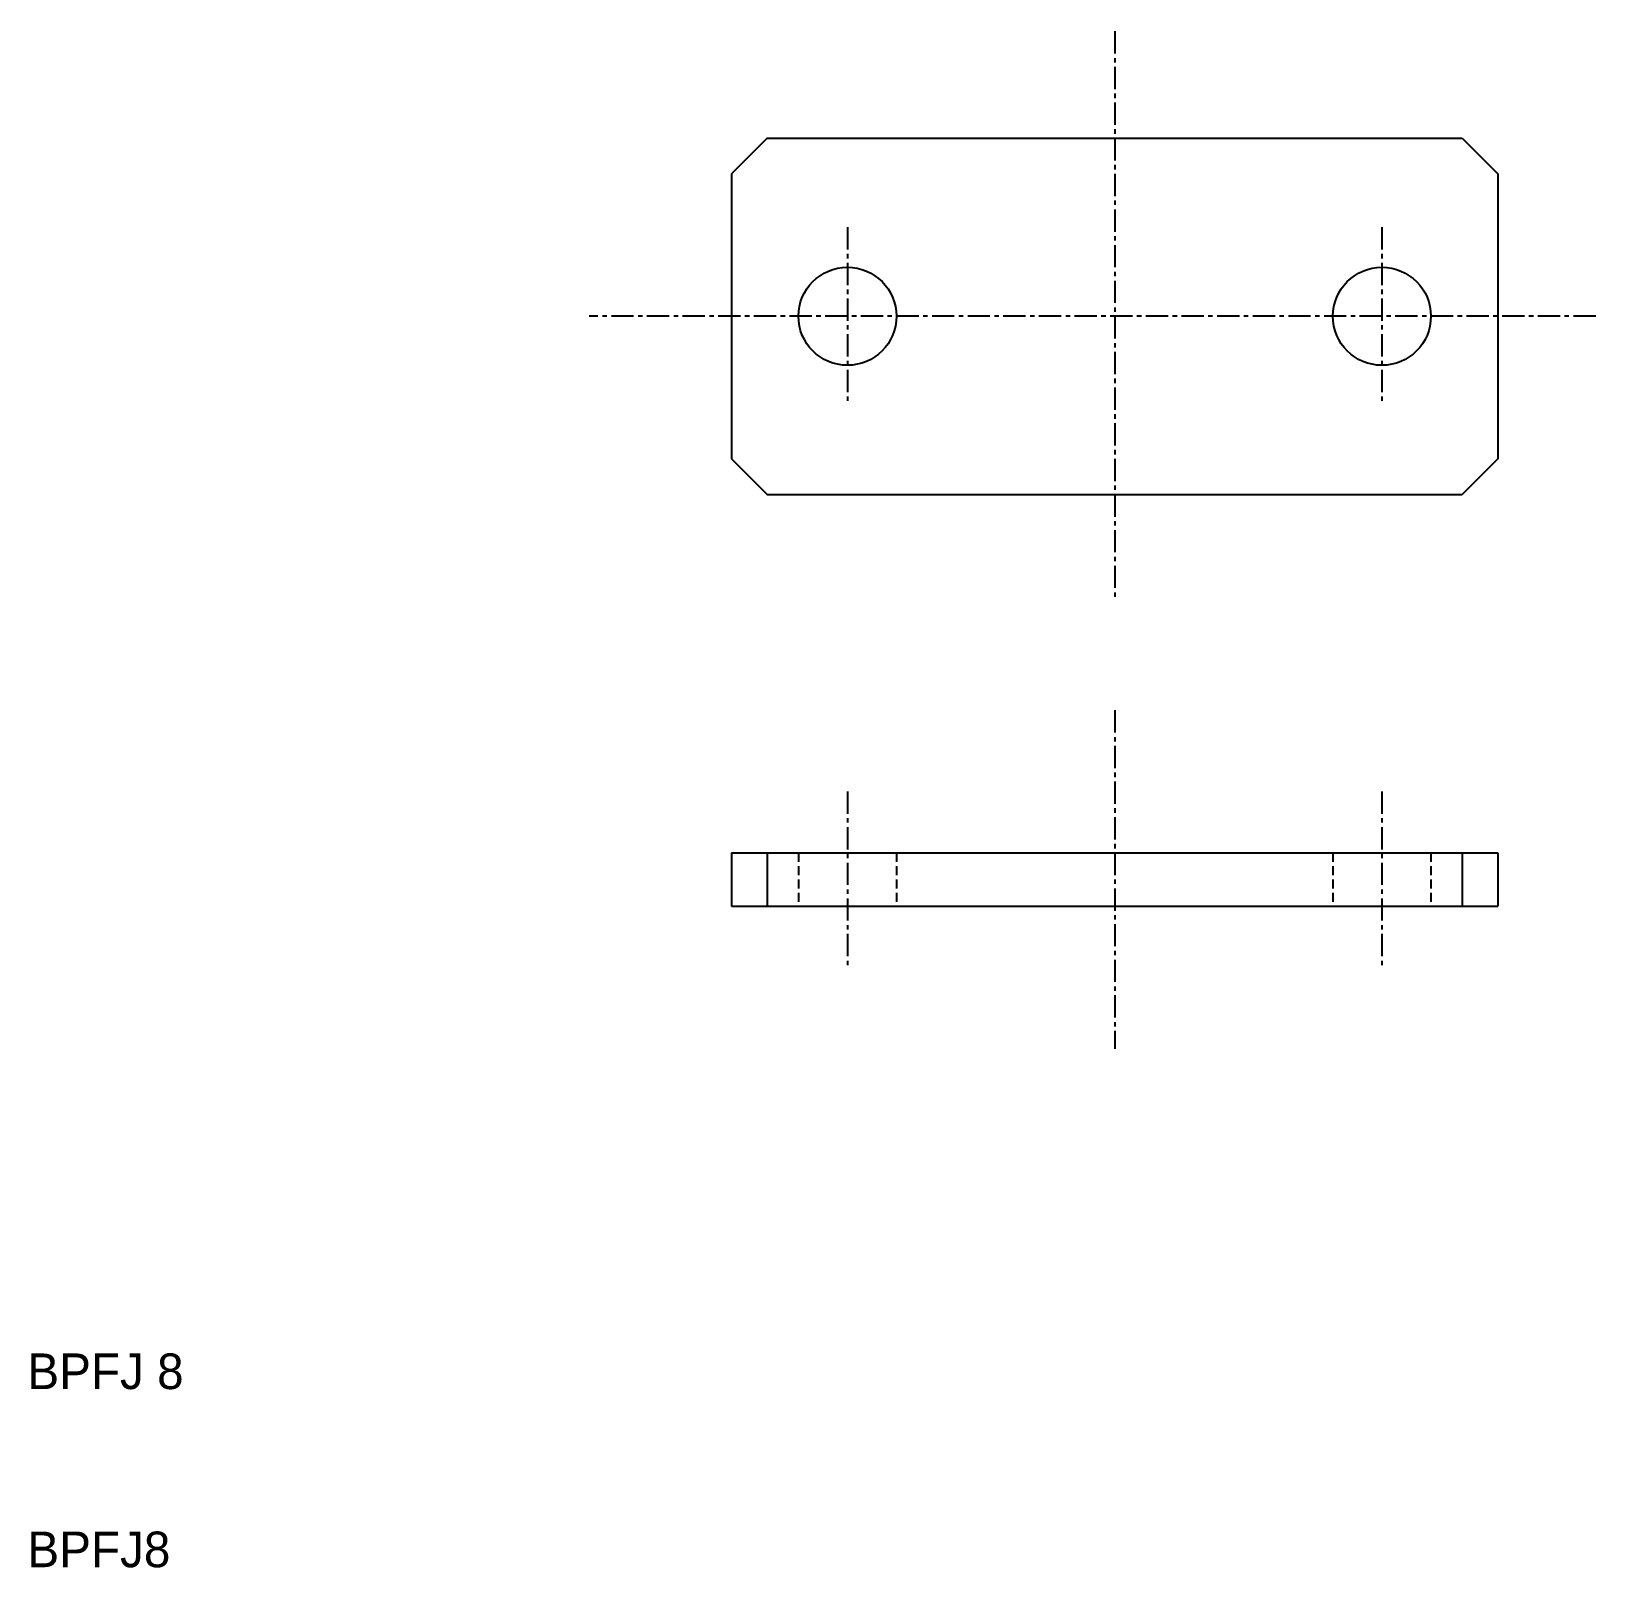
# Model space of a CAD drawing. Extents: x 147.1 to 234.9, y 91.1 to 177.4.
import ezdxf

# ---------------------------------------------------------------- set-up
doc = ezdxf.new("R2010")
doc.units = 0
doc.linetypes.add('CENTER', pattern=[2, 1.25, -0.25, 0.25, -0.25])
doc.linetypes.add('DASHED', pattern=[0.75, 0.5, -0.25])
doc.layers.get('0').update_dxf_attribs({"linetype": 'CONTINUOUS'})
doc.layers.add('CENTER', color=1, linetype='CENTER')

msp = doc.modelspace()

# ---------------------------------------------------------------- linework, layer by layer
at = {"color": 7, "linetype": 'CONTINUOUS'}
for p, q in [((188.411, 171.381), (186.411, 169.381)), ((188.411, 171.381), (227.411, 171.381)), ((227.411, 171.381), (229.411, 169.381)), ((186.411, 169.381), (186.411, 153.381)), ((229.411, 169.381), (229.411, 153.381)), ((186.411, 153.381), (188.411, 151.381)), ((229.411, 153.381), (227.411, 151.381)), ((188.411, 151.381), (227.411, 151.381)), ((186.411, 131.264), (229.411, 131.264)), ((186.411, 131.264), (186.411, 128.264)), ((188.411, 131.264), (188.411, 128.264)), ((227.411, 131.264), (227.411, 128.264)), ((229.411, 131.264), (229.411, 128.264)), ((186.411, 128.264), (229.411, 128.264))]:
    msp.add_line(p, q, dxfattribs=at)
at = {"color": 3, "linetype": 'DASHED'}
for p, q in [((190.161, 131.264), (190.161, 128.264)), ((195.661, 131.264), (195.661, 128.264)), ((220.161, 131.264), (220.161, 128.264)), ((225.661, 131.264), (225.661, 128.264))]:
    msp.add_line(p, q, dxfattribs=at)
at = {"color": 7, "linetype": 'CONTINUOUS'}
for centre in [(192.911, 161.381), (222.911, 161.381)]:
    msp.add_circle(centre, 2.75, dxfattribs=at)
at = {"layer": 'CENTER', "color": 1, "linetype": 'CENTER'}
for p, q in [((207.911, 177.381), (207.911, 145.381)), ((192.911, 166.381), (192.911, 156.381)), ((222.911, 166.381), (222.911, 156.381)), ((234.911, 161.381), (178.411, 161.381)), ((207.911, 139.264), (207.911, 120.264)), ((192.911, 134.707), (192.911, 124.707)), ((222.911, 134.707), (222.911, 124.707))]:
    msp.add_line(p, q, dxfattribs=at)

# ---------------------------------------------------------------- texts
at = {"color": 7, "linetype": 'CONTINUOUS'}
for s, p in [('BPFJ 8', (146.883, 101.159)), ('BPFJ8', (146.883, 91.159))]:
    msp.add_text(s, height=2, dxfattribs=at).set_placement(p)

doc.saveas('drawing.dxf')
